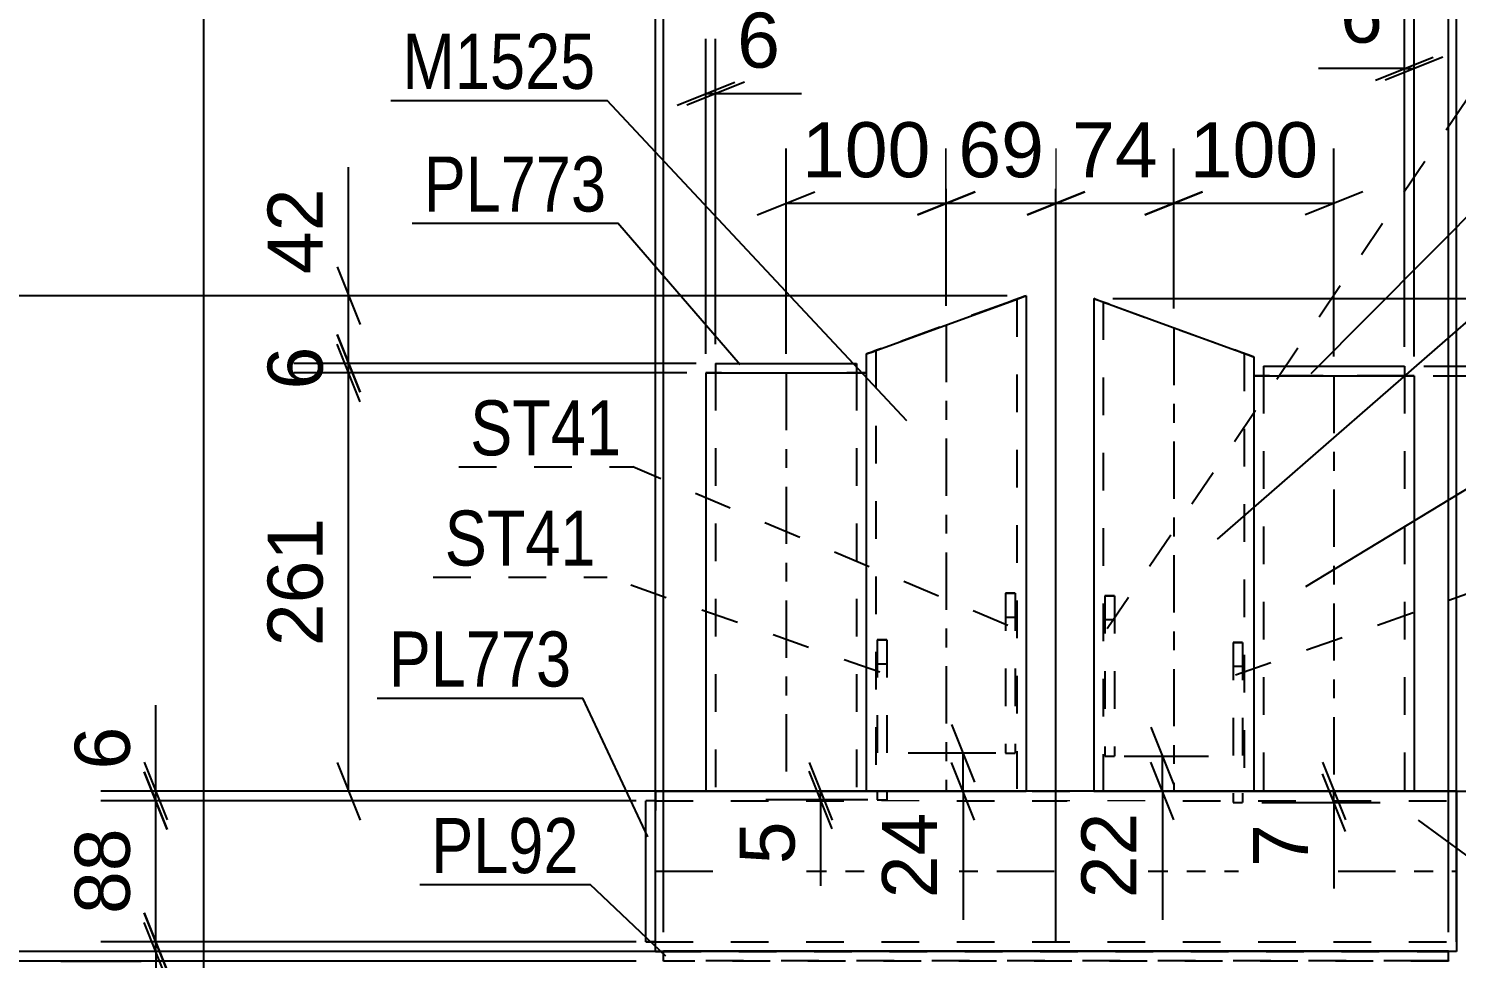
# Model space of a CAD drawing. Header units: millimetres. Extents: x -130 to 464, y -170 to 250.
# Drawn here: x 143.8 to 218.1, y 155.8 to 204.1 of the extents above; entities that cross this region are included whole.
import ezdxf

# ---------------------------------------------------------------- set-up
doc = ezdxf.new("R2010")
doc.units = ezdxf.units.MM
doc.linetypes.add('DXK_LINE_DOT2', pattern=[3.9198, 1.9599, -1.9599])
doc.linetypes.add('DXK_LINE_DOT3', pattern=[5.9187, 2.979, -0.9799, 0.9799, -0.9799])
doc.styles.add('Arial', font='ARIAL.TTF', dxfattribs={"height": 0.2})
doc.styles.add('Arial Narrow', font='ARIALN.TTF', dxfattribs={"height": 0.2})

# ---------------------------------------------------------------- blocks, each defined once
blk = doc.blocks.new('Part-284858639-3488 - 3422')
at = {"color": 2, "linetype": 'Continuous'}
for p, q in [((179.55, 186.719), (179.55, 186.219)), ((179.55, 186.719), (186.883, 186.719)), ((186.883, 186.719), (186.883, 186.219))]:
    blk.add_line(p, q, dxfattribs=at)
at = {"color": 7, "linetype": 'DXK_LINE_DOT2'}
for p, q in [((179.55, 186.718), (186.883, 186.718)), ((179.55, 186.219), (179.55, 186.218)), ((179.55, 186.218), (179.55, 186.219)), ((179.55, 186.219), (186.883, 186.219)), ((179.55, 186.218), (186.883, 186.218)), ((186.883, 186.218), (186.883, 186.219)), ((186.883, 186.219), (186.883, 186.218))]:
    blk.add_line(p, q, dxfattribs=at)
blk = doc.blocks.new('Part-284858639-3428 - 3422')
at = {"color": 2, "linetype": 'Continuous'}
for p, q in [((207.557, 186.07), (207.557, 164.46)), ((207.557, 186.07), (207.633, 186.07)), ((207.633, 186.07), (207.85, 186.07)), ((207.85, 186.07), (208.174, 186.07)), ((208.174, 186.07), (208.557, 186.07)), ((208.557, 186.07), (214.89, 186.07)), ((214.89, 186.07), (215.273, 186.07)), ((215.273, 186.07), (215.597, 186.07)), ((215.597, 186.07), (215.814, 186.07)), ((215.814, 186.07), (215.89, 186.07)), ((215.89, 186.07), (215.89, 164.46)), ((207.633, 164.46), (207.557, 164.46)), ((207.85, 164.46), (207.633, 164.46)), ((208.174, 164.46), (207.85, 164.46)), ((208.557, 164.46), (208.174, 164.46)), ((208.557, 164.46), (214.89, 164.46)), ((215.273, 164.46), (214.89, 164.46)), ((215.597, 164.46), (215.273, 164.46)), ((215.814, 164.46), (215.597, 164.46)), ((215.89, 164.46), (215.814, 164.46))]:
    blk.add_line(p, q, dxfattribs=at)
at = {"color": 7, "linetype": 'DXK_LINE_DOT2'}
for p, q in [((207.557, 186.068), (207.557, 186.07)), ((207.633, 186.068), (207.557, 186.068)), ((207.85, 186.068), (207.633, 186.068)), ((208.095, 186.068), (207.85, 186.068)), ((208.057, 186.068), (208.057, 186.07)), ((208.057, 186.07), (208.057, 164.458)), ((208.095, 186.07), (208.057, 186.07)), ((208.057, 186.068), (208.095, 186.068)), ((208.203, 186.07), (208.095, 186.07)), ((208.095, 186.068), (208.203, 186.068)), ((208.365, 186.068), (208.095, 186.068)), ((208.365, 186.07), (208.203, 186.07)), ((208.203, 186.068), (208.365, 186.068)), ((215.081, 186.07), (208.365, 186.07)), ((214.89, 186.068), (208.365, 186.068)), ((215.081, 186.068), (208.365, 186.068)), ((215.244, 186.068), (214.89, 186.068)), ((215.244, 186.07), (215.081, 186.07)), ((215.081, 186.068), (215.273, 186.068)), ((215.352, 186.07), (215.244, 186.07)), ((215.597, 186.068), (215.244, 186.068)), ((215.273, 186.068), (215.352, 186.068)), ((215.39, 186.07), (215.352, 186.07)), ((215.352, 186.068), (215.39, 186.068)), ((215.39, 186.068), (215.39, 186.07)), ((215.39, 186.07), (215.39, 164.458)), ((215.814, 186.068), (215.597, 186.068)), ((215.89, 186.068), (215.814, 186.068)), ((215.89, 186.068), (215.89, 186.07)), ((207.557, 164.46), (207.557, 164.458)), ((207.557, 164.458), (207.557, 164.46)), ((207.557, 164.458), (207.633, 164.458)), ((207.633, 164.458), (207.85, 164.458)), ((207.85, 164.458), (208.174, 164.458)), ((208.057, 164.46), (208.095, 164.46)), ((208.095, 164.458), (208.057, 164.458)), ((208.095, 164.46), (208.203, 164.46)), ((208.203, 164.458), (208.095, 164.458)), ((208.174, 164.458), (208.365, 164.458)), ((208.203, 164.46), (208.365, 164.46)), ((208.365, 164.458), (208.203, 164.458)), ((215.081, 164.46), (208.365, 164.46)), ((214.89, 164.458), (208.365, 164.458)), ((215.081, 164.458), (208.365, 164.458)), ((214.89, 164.458), (215.273, 164.458)), ((215.081, 164.46), (215.273, 164.46)), ((215.244, 164.458), (215.081, 164.458)), ((215.352, 164.458), (215.244, 164.458)), ((215.273, 164.46), (215.352, 164.46)), ((215.273, 164.458), (215.597, 164.458)), ((215.352, 164.46), (215.39, 164.46)), ((215.39, 164.458), (215.352, 164.458)), ((215.597, 164.458), (215.814, 164.458)), ((215.814, 164.458), (215.89, 164.458)), ((215.89, 164.46), (215.89, 164.458)), ((215.89, 164.458), (215.89, 164.46))]:
    blk.add_line(p, q, dxfattribs=at)
at = {"color": 7, "linetype": 'DXK_LINE_DOT3'}
blk.add_line((211.723, 186.069), (211.723, 164.459), dxfattribs=at)
blk = doc.blocks.new('Part-284858639-3463 - 3422')
at = {"color": 2, "linetype": 'Continuous'}
for p, q in [((176.428, 164.46), (176.428, 163.46)), ((176.428, 164.46), (179.05, 164.46)), ((199.223, 164.46), (195.716, 164.46)), ((218.095, 164.46), (215.89, 164.46)), ((218.095, 164.46), (218.095, 164.384)), ((218.095, 164.384), (218.095, 156.126)), ((176.428, 156.202), (176.428, 163.46)), ((176.428, 156.126), (176.428, 156.202)), ((176.428, 156.126), (176.845, 156.126)), ((176.428, 156.125), (176.845, 156.125)), ((218.095, 156.126), (217.678, 156.126)), ((218.095, 156.125), (217.678, 156.125))]:
    blk.add_line(p, q, dxfattribs=at)
at = {"color": 7, "linetype": 'DXK_LINE_DOT2'}
for p, q in [((176.428, 164.458), (176.428, 164.46)), ((176.428, 164.458), (218.095, 164.458)), ((179.05, 164.46), (195.716, 164.46)), ((215.89, 164.46), (199.223, 164.46)), ((218.095, 164.458), (218.095, 164.46)), ((176.428, 163.958), (176.428, 163.96)), ((176.428, 163.96), (218.095, 163.96)), ((176.428, 163.96), (176.428, 163.922)), ((176.428, 163.958), (218.095, 163.958)), ((176.428, 163.922), (176.428, 163.651)), ((218.095, 163.958), (218.095, 163.96)), ((218.095, 163.92), (218.095, 163.958)), ((176.428, 157.125), (176.428, 157.126)), ((176.428, 157.126), (176.428, 157.126)), ((176.428, 157.126), (176.428, 157.125)), ((218.095, 157.126), (218.095, 157.125)), ((218.095, 157.126), (218.095, 157.126)), ((218.095, 157.126), (218.095, 157.125)), ((176.428, 156.625), (176.428, 156.626)), ((176.428, 156.626), (218.095, 156.626)), ((176.428, 156.625), (218.095, 156.625)), ((176.428, 156.125), (176.428, 156.126)), ((176.428, 156.126), (176.428, 156.125)), ((217.678, 156.126), (176.845, 156.126)), ((217.678, 156.125), (176.845, 156.125)), ((218.095, 156.625), (218.095, 156.626)), ((218.095, 156.125), (218.095, 156.126)), ((218.095, 156.126), (218.095, 156.125))]:
    blk.add_line(p, q, dxfattribs=at)
at = {"color": 7, "linetype": 'DXK_LINE_DOT3'}
blk.add_line((176.428, 160.292), (218.095, 160.292), dxfattribs=at)
blk = doc.blocks.new('Part-284858639-3443 - 3422')
at = {"color": 2, "linetype": 'Continuous'}
for p, q in [((176.428, 163.96), (175.928, 163.96)), ((175.928, 156.626), (175.928, 163.96)), ((176.428, 156.626), (175.928, 156.626)), ((175.928, 156.625), (176.428, 156.625))]:
    blk.add_line(p, q, dxfattribs=at)
at = {"color": 7, "linetype": 'DXK_LINE_DOT2'}
for p, q in [((176.428, 163.958), (175.928, 163.958)), ((176.428, 156.625), (176.428, 163.96)), ((175.928, 156.626), (175.928, 156.625)), ((175.928, 156.625), (175.928, 156.626)), ((176.428, 156.625), (176.428, 156.626))]:
    blk.add_line(p, q, dxfattribs=at)
blk = doc.blocks.new('Part-284858639-3468 - 3422')
at = {"color": 7, "linetype": 'DXK_LINE_DOT2'}
for p, q in [((188.466, 172.34), (187.966, 172.34)), ((187.966, 172.34), (187.966, 172.338)), ((187.966, 172.34), (187.966, 164.007)), ((188.466, 172.338), (188.466, 172.34)), ((188.466, 172.34), (188.466, 164.007)), ((187.966, 172.338), (188.466, 172.338)), ((187.966, 171.09), (188.466, 171.09)), ((187.966, 164.007), (188.466, 164.007))]:
    blk.add_line(p, q, dxfattribs=at)
blk = doc.blocks.new('Part-284858639-3473 - 3422')
at = {"color": 7, "linetype": 'DXK_LINE_DOT2'}
for p, q in [((195.133, 174.766), (194.633, 174.766)), ((194.633, 174.766), (194.633, 174.765)), ((194.633, 174.766), (194.633, 166.433)), ((194.633, 174.765), (195.133, 174.765)), ((195.133, 174.765), (195.133, 174.766)), ((195.133, 174.766), (195.133, 166.433)), ((194.633, 173.516), (195.133, 173.516)), ((194.633, 166.433), (195.133, 166.433))]:
    blk.add_line(p, q, dxfattribs=at)
blk = doc.blocks.new('Part-284858639-3478 - 3422')
at = {"color": 7, "linetype": 'DXK_LINE_DOT2'}
for p, q in [((200.307, 174.621), (199.807, 174.621)), ((199.807, 174.621), (199.807, 174.62)), ((199.807, 174.621), (199.807, 166.288)), ((199.807, 174.62), (200.307, 174.62)), ((200.307, 174.62), (200.307, 174.621)), ((200.307, 174.621), (200.307, 166.288)), ((200.307, 173.371), (199.807, 173.371)), ((199.807, 166.288), (200.307, 166.288))]:
    blk.add_line(p, q, dxfattribs=at)
blk = doc.blocks.new('Part-284858639-3483 - 3422')
at = {"color": 7, "linetype": 'DXK_LINE_DOT2'}
for p, q in [((206.973, 172.195), (206.473, 172.195)), ((206.473, 172.195), (206.473, 172.193)), ((206.473, 172.195), (206.473, 163.862)), ((206.473, 172.193), (206.973, 172.193)), ((206.973, 172.193), (206.973, 172.195)), ((206.973, 172.195), (206.973, 163.862)), ((206.973, 170.945), (206.473, 170.945)), ((206.473, 163.862), (206.973, 163.862))]:
    blk.add_line(p, q, dxfattribs=at)
blk = doc.blocks.new('Part-284858639-3493 - 3422')
at = {"color": 2, "linetype": 'Continuous'}
for p, q in [((208.057, 186.57), (208.057, 186.07)), ((208.057, 186.57), (215.39, 186.57)), ((215.39, 186.57), (215.39, 186.07))]:
    blk.add_line(p, q, dxfattribs=at)
at = {"color": 7, "linetype": 'DXK_LINE_DOT2'}
for p, q in [((208.057, 186.568), (215.39, 186.568)), ((208.057, 186.07), (208.057, 186.068)), ((208.057, 186.068), (208.057, 186.07)), ((208.057, 186.07), (215.39, 186.07)), ((208.057, 186.068), (215.39, 186.068)), ((215.39, 186.068), (215.39, 186.07)), ((215.39, 186.07), (215.39, 186.068))]:
    blk.add_line(p, q, dxfattribs=at)
blk = doc.blocks.new('Part-284858639-3494 - 3422')
at = {"color": 2, "linetype": 'Continuous'}
for p, q in [((179.05, 186.219), (179.05, 164.46)), ((179.05, 186.219), (179.126, 186.219)), ((179.126, 186.219), (179.343, 186.219)), ((179.343, 186.219), (179.667, 186.219)), ((179.667, 186.219), (180.05, 186.219)), ((180.05, 186.219), (186.383, 186.219)), ((186.383, 186.219), (186.766, 186.219)), ((186.766, 186.219), (187.09, 186.219)), ((187.09, 186.219), (187.307, 186.219)), ((187.307, 186.219), (187.383, 186.219)), ((187.383, 186.219), (187.383, 164.46)), ((179.126, 164.46), (179.05, 164.46)), ((179.343, 164.46), (179.126, 164.46)), ((179.667, 164.46), (179.343, 164.46)), ((180.05, 164.46), (179.667, 164.46)), ((180.05, 164.46), (186.383, 164.46)), ((186.766, 164.46), (186.383, 164.46)), ((187.09, 164.46), (186.766, 164.46)), ((187.307, 164.46), (187.09, 164.46)), ((187.383, 164.46), (187.307, 164.46))]:
    blk.add_line(p, q, dxfattribs=at)
at = {"color": 7, "linetype": 'DXK_LINE_DOT2'}
for p, q in [((179.05, 186.218), (179.05, 186.219)), ((179.126, 186.218), (179.05, 186.218)), ((179.343, 186.218), (179.126, 186.218)), ((179.588, 186.218), (179.343, 186.218)), ((179.55, 186.218), (179.55, 186.219)), ((179.55, 186.219), (179.55, 164.458)), ((179.588, 186.219), (179.55, 186.219)), ((179.55, 186.218), (179.588, 186.218)), ((179.696, 186.219), (179.588, 186.219)), ((179.588, 186.218), (179.667, 186.218)), ((179.858, 186.218), (179.588, 186.218)), ((179.667, 186.218), (179.696, 186.218)), ((179.858, 186.219), (179.696, 186.219)), ((179.696, 186.218), (179.858, 186.218)), ((179.858, 186.219), (186.574, 186.219)), ((179.858, 186.218), (186.383, 186.218)), ((179.858, 186.218), (186.574, 186.218)), ((186.737, 186.218), (186.383, 186.218)), ((186.737, 186.219), (186.574, 186.219)), ((186.574, 186.218), (186.766, 186.218)), ((186.845, 186.219), (186.737, 186.219)), ((187.09, 186.218), (186.737, 186.218)), ((186.766, 186.218), (186.845, 186.218)), ((186.883, 186.219), (186.845, 186.219)), ((186.845, 186.218), (186.883, 186.218)), ((186.883, 186.218), (186.883, 186.219)), ((186.883, 186.219), (186.883, 164.458)), ((187.307, 186.218), (187.09, 186.218)), ((187.383, 186.218), (187.307, 186.218)), ((187.383, 186.218), (187.383, 186.219)), ((179.05, 164.46), (179.05, 164.458)), ((179.05, 164.458), (179.05, 164.46)), ((179.05, 164.458), (179.126, 164.458)), ((179.126, 164.458), (179.343, 164.458)), ((179.343, 164.458), (179.667, 164.458)), ((179.55, 164.46), (179.588, 164.46)), ((179.588, 164.458), (179.55, 164.458)), ((179.588, 164.46), (179.667, 164.46)), ((179.696, 164.458), (179.588, 164.458)), ((179.667, 164.46), (179.696, 164.46)), ((179.667, 164.458), (179.858, 164.458)), ((179.696, 164.46), (179.858, 164.46)), ((179.858, 164.458), (179.696, 164.458)), ((179.858, 164.46), (186.574, 164.46)), ((179.858, 164.458), (186.383, 164.458)), ((179.858, 164.458), (186.574, 164.458)), ((186.383, 164.458), (186.766, 164.458)), ((186.574, 164.46), (186.766, 164.46)), ((186.737, 164.458), (186.574, 164.458)), ((186.845, 164.458), (186.737, 164.458)), ((186.766, 164.46), (186.845, 164.46)), ((186.766, 164.458), (187.09, 164.458)), ((186.845, 164.46), (186.883, 164.46)), ((186.883, 164.458), (186.845, 164.458)), ((187.09, 164.458), (187.307, 164.458)), ((187.307, 164.458), (187.383, 164.458)), ((187.383, 164.46), (187.383, 164.458)), ((187.383, 164.458), (187.383, 164.46))]:
    blk.add_line(p, q, dxfattribs=at)
at = {"color": 7, "linetype": 'DXK_LINE_DOT3'}
blk.add_line((183.216, 186.219), (183.216, 164.459), dxfattribs=at)
blk = doc.blocks.new('Part-284858639-3563 - 3422')
at = {"color": 2, "linetype": 'Continuous'}
for p, q in [((217.678, 156.13), (176.845, 156.13)), ((176.845, 155.63), (176.845, 156.13)), ((217.678, 155.63), (217.678, 156.13)), ((176.845, 155.63), (178.242, 155.63)), ((217.678, 155.63), (216.281, 155.63))]:
    blk.add_line(p, q, dxfattribs=at)
at = {"color": 7, "linetype": 'DXK_LINE_DOT2'}
for p, q in [((176.845, 156.122), (217.678, 156.122)), ((176.845, 155.622), (176.845, 155.63)), ((176.845, 155.622), (176.845, 155.63)), ((217.678, 155.622), (176.845, 155.622)), ((216.281, 155.63), (178.242, 155.63)), ((217.678, 155.622), (217.678, 155.63)), ((217.678, 155.63), (217.678, 155.622))]:
    blk.add_line(p, q, dxfattribs=at)
blk = doc.blocks.new('Part-284858639-3499 - 3422')
at = {"color": 2, "linetype": 'Continuous'}
for p, q in [((195.423, 190.129), (195.64, 190.208)), ((195.64, 190.208), (195.716, 190.236)), ((195.716, 190.236), (195.716, 164.46)), ((188.383, 187.567), (194.716, 189.872)), ((194.716, 189.872), (195.099, 190.011)), ((195.099, 190.011), (195.423, 190.129)), ((187.383, 187.203), (187.459, 187.23)), ((187.383, 187.203), (187.383, 164.46)), ((187.459, 187.23), (187.676, 187.309)), ((187.676, 187.309), (188, 187.428)), ((188, 187.428), (188.383, 187.567)), ((187.459, 164.46), (187.383, 164.46)), ((187.676, 164.46), (187.459, 164.46)), ((188, 164.46), (187.676, 164.46)), ((188.383, 164.46), (188, 164.46)), ((188.383, 164.46), (194.716, 164.46)), ((195.099, 164.46), (194.716, 164.46)), ((195.423, 164.46), (195.099, 164.46)), ((195.64, 164.46), (195.423, 164.46)), ((195.716, 164.46), (195.64, 164.46))]:
    blk.add_line(p, q, dxfattribs=at)
at = {"color": 7, "linetype": 'DXK_LINE_DOT2'}
for p, q in [((195.64, 190.207), (195.423, 190.128)), ((195.716, 190.235), (195.64, 190.207)), ((195.716, 190.235), (195.716, 190.236)), ((194.908, 189.942), (188.192, 187.497)), ((194.908, 189.94), (188.192, 187.496)), ((194.716, 189.87), (188.192, 187.496)), ((195.07, 189.999), (194.716, 189.87)), ((194.908, 189.94), (195.099, 190.01)), ((194.908, 189.942), (195.07, 190.001)), ((195.423, 190.128), (195.07, 189.999)), ((195.07, 190.001), (195.099, 190.011)), ((195.099, 190.011), (195.178, 190.04)), ((195.099, 190.01), (195.178, 190.039)), ((195.178, 190.04), (195.216, 190.054)), ((195.178, 190.039), (195.216, 190.053)), ((195.216, 190.053), (195.216, 190.054)), ((195.216, 190.054), (195.216, 164.458)), ((187.459, 187.229), (187.383, 187.202)), ((187.383, 187.202), (187.383, 187.203)), ((187.676, 187.308), (187.459, 187.229)), ((187.921, 187.397), (187.676, 187.308)), ((187.921, 187.399), (187.883, 187.385)), ((187.883, 187.384), (187.921, 187.397)), ((187.883, 187.384), (187.883, 187.385)), ((187.883, 187.385), (187.883, 164.458)), ((188.192, 187.496), (187.921, 187.397)), ((187.921, 187.397), (188.029, 187.437)), ((188, 187.427), (187.921, 187.399)), ((188.192, 187.497), (188, 187.427)), ((188.029, 187.437), (188.192, 187.496)), ((187.383, 164.46), (187.383, 164.458)), ((187.383, 164.458), (187.383, 164.46)), ((187.383, 164.458), (187.459, 164.458)), ((187.459, 164.458), (187.676, 164.458)), ((187.676, 164.458), (188, 164.458)), ((187.883, 164.46), (187.921, 164.46)), ((187.921, 164.458), (187.883, 164.458)), ((187.921, 164.46), (188, 164.46)), ((188.029, 164.458), (187.921, 164.458)), ((188, 164.46), (188.029, 164.46)), ((188, 164.458), (188.192, 164.458)), ((188.029, 164.46), (188.192, 164.46)), ((188.192, 164.458), (188.029, 164.458)), ((188.192, 164.46), (194.908, 164.46)), ((188.192, 164.458), (194.716, 164.458)), ((188.192, 164.458), (194.908, 164.458)), ((194.716, 164.458), (195.099, 164.458)), ((194.908, 164.46), (195.099, 164.46)), ((195.07, 164.458), (194.908, 164.458)), ((195.178, 164.458), (195.07, 164.458)), ((195.099, 164.46), (195.178, 164.46)), ((195.099, 164.458), (195.423, 164.458)), ((195.178, 164.46), (195.216, 164.46)), ((195.216, 164.458), (195.178, 164.458)), ((195.423, 164.458), (195.64, 164.458)), ((195.64, 164.458), (195.716, 164.458)), ((195.716, 164.46), (195.716, 164.458)), ((195.716, 164.458), (195.716, 164.46))]:
    blk.add_line(p, q, dxfattribs=at)
at = {"color": 7, "linetype": 'DXK_LINE_DOT3'}
blk.add_line((191.55, 188.719), (191.55, 164.459), dxfattribs=at)
blk = doc.blocks.new('Part-284858639-3504 - 3422')
at = {"color": 2, "linetype": 'Continuous'}
for p, q in [((199.223, 190.086), (199.223, 164.46)), ((199.223, 190.086), (199.299, 190.058)), ((199.299, 190.058), (199.516, 189.98)), ((199.516, 189.98), (199.841, 189.862)), ((199.841, 189.862), (200.223, 189.722)), ((200.223, 189.722), (206.557, 187.417)), ((206.557, 187.417), (206.939, 187.278)), ((206.939, 187.278), (207.264, 187.16)), ((207.264, 187.16), (207.48, 187.081)), ((207.48, 187.081), (207.557, 187.053)), ((207.557, 187.053), (207.557, 164.46)), ((199.299, 164.46), (199.223, 164.46)), ((199.516, 164.46), (199.299, 164.46)), ((199.841, 164.46), (199.516, 164.46)), ((200.223, 164.46), (199.841, 164.46)), ((200.223, 164.46), (206.557, 164.46)), ((206.939, 164.46), (206.557, 164.46)), ((207.264, 164.46), (206.939, 164.46)), ((207.48, 164.46), (207.264, 164.46)), ((207.557, 164.46), (207.48, 164.46))]:
    blk.add_line(p, q, dxfattribs=at)
at = {"color": 7, "linetype": 'DXK_LINE_DOT2'}
for p, q in [((199.223, 190.085), (199.223, 190.086)), ((199.299, 190.057), (199.223, 190.085)), ((199.516, 189.978), (199.299, 190.057)), ((199.761, 189.889), (199.516, 189.978)), ((199.723, 189.903), (199.723, 189.904)), ((199.723, 189.904), (199.723, 164.458)), ((199.761, 189.89), (199.723, 189.904)), ((199.723, 189.903), (199.761, 189.889)), ((199.87, 189.851), (199.761, 189.89)), ((199.761, 189.889), (199.87, 189.85)), ((200.032, 189.79), (199.761, 189.889)), ((200.032, 189.792), (199.87, 189.851)), ((199.87, 189.85), (200.032, 189.791)), ((200.032, 189.792), (206.748, 187.347)), ((200.032, 189.791), (206.748, 187.346)), ((200.032, 189.79), (206.557, 187.416)), ((206.91, 187.287), (206.557, 187.416)), ((206.748, 187.347), (206.91, 187.288)), ((206.748, 187.346), (206.939, 187.276)), ((206.91, 187.288), (206.939, 187.278)), ((207.264, 187.158), (206.91, 187.287)), ((206.939, 187.278), (207.019, 187.249)), ((206.939, 187.276), (207.019, 187.248)), ((207.019, 187.249), (207.057, 187.235)), ((207.019, 187.248), (207.057, 187.234)), ((207.057, 187.234), (207.057, 187.235)), ((207.057, 187.235), (207.057, 164.458)), ((207.48, 187.079), (207.264, 187.158)), ((207.557, 187.052), (207.48, 187.079)), ((207.557, 187.052), (207.557, 187.053)), ((199.223, 164.46), (199.223, 164.458)), ((199.223, 164.458), (199.223, 164.46)), ((199.223, 164.458), (199.299, 164.458)), ((199.299, 164.458), (199.516, 164.458)), ((199.516, 164.458), (199.841, 164.458)), ((199.723, 164.46), (199.761, 164.46)), ((199.761, 164.458), (199.723, 164.458)), ((199.761, 164.46), (199.87, 164.46)), ((199.87, 164.458), (199.761, 164.458)), ((199.841, 164.458), (200.032, 164.458)), ((199.87, 164.46), (200.032, 164.46)), ((200.032, 164.458), (199.87, 164.458)), ((206.748, 164.46), (200.032, 164.46)), ((206.557, 164.458), (200.032, 164.458)), ((206.748, 164.458), (200.032, 164.458)), ((206.557, 164.458), (206.939, 164.458)), ((206.748, 164.46), (206.939, 164.46)), ((206.91, 164.458), (206.748, 164.458)), ((207.019, 164.458), (206.91, 164.458)), ((206.939, 164.46), (207.019, 164.46)), ((206.939, 164.458), (207.264, 164.458)), ((207.019, 164.46), (207.057, 164.46)), ((207.057, 164.458), (207.019, 164.458)), ((207.264, 164.458), (207.48, 164.458)), ((207.48, 164.458), (207.557, 164.458)), ((207.557, 164.46), (207.557, 164.458)), ((207.557, 164.458), (207.557, 164.46))]:
    blk.add_line(p, q, dxfattribs=at)
at = {"color": 7, "linetype": 'DXK_LINE_DOT3'}
blk.add_line((203.39, 188.569), (203.39, 164.459), dxfattribs=at)
blk = doc.blocks.new('StraightDimension-284858639-6623 - 3422')
at = {"color": 7, "linetype": 'Continuous'}
for p, q in [((152.936, 141.078), (152.936, 225.321)), ((176.428, 156.622), (176.428, 225.321)), ((154.436, 223.071), (151.436, 221.871)), ((174.928, 221.871), (177.928, 223.071)), ((152.936, 222.471), (176.428, 222.471))]:
    blk.add_line(p, q, dxfattribs=at)
at = {"color": 0}
blk.add_wipeout([(168.024, 223.221), (168.024, 227.421), (161.34, 227.421), (161.34, 223.221)], dxfattribs=at)
at = {"color": 3, "style": 'Arial Narrow'}
blk.add_text('282', height=2.8633, dxfattribs=at).set_placement((161.94, 223.821))
blk = doc.blocks.new('StraightDimension-284858639-3693 - 3422')
at = {"color": 7, "linetype": 'Continuous'}
for p, q in [((149.828, 165.459), (151.028, 162.459)), ((175.428, 163.959), (147.578, 163.959)), ((150.428, 156.626), (150.428, 163.959)), ((151.028, 155.126), (149.828, 158.126)), ((175.428, 156.626), (147.578, 156.626))]:
    blk.add_line(p, q, dxfattribs=at)
at = {"color": 0}
blk.add_wipeout([(149.677, 163.116), (145.477, 163.116), (145.478, 157.469), (149.678, 157.469)], dxfattribs=at)
at = {"color": 3, "style": 'Arial'}
blk.add_text('88', height=2.8652, rotation=90.00021, dxfattribs=at).set_placement((149.078, 158.069))
blk = doc.blocks.new('StraightDimension-284858639-6621 - 3422')
at = {"color": 7, "linetype": 'Continuous'}
for p, q in [((218.095, 156.622), (218.095, 225.322)), ((241.569, 141.032), (241.569, 225.322)), ((219.595, 223.072), (216.595, 221.872)), ((240.069, 221.872), (243.069, 223.072)), ((218.095, 222.472), (241.569, 222.472))]:
    blk.add_line(p, q, dxfattribs=at)
at = {"color": 0}
blk.add_wipeout([(233.174, 223.222), (233.174, 227.422), (226.49, 227.422), (226.49, 223.222)], dxfattribs=at)
at = {"color": 3, "style": 'Arial Narrow'}
blk.add_text('282', height=2.8633, dxfattribs=at).set_placement((227.09, 223.822))
blk = doc.blocks.new('StraightDimension-284858639-6622 - 3422')
at = {"color": 7, "linetype": 'Continuous'}
for p, q in [((176.428, 156.622), (176.428, 225.322)), ((218.095, 156.622), (218.095, 225.322)), ((177.928, 223.072), (174.928, 221.872)), ((216.595, 221.872), (219.595, 223.072)), ((176.428, 222.472), (218.095, 222.472))]:
    blk.add_line(p, q, dxfattribs=at)
at = {"color": 0}
blk.add_wipeout([(200.603, 223.222), (200.603, 227.422), (193.919, 227.422), (193.919, 223.222)], dxfattribs=at)
at = {"color": 3, "style": 'Arial Narrow'}
blk.add_text('500', height=2.8633, dxfattribs=at).set_placement((194.519, 223.822))
blk = doc.blocks.new('StraightDimension-284858639-6549 - 3422')
at = {"color": 7, "linetype": 'Continuous'}
for p, q in [((159.862, 188.219), (161.062, 185.219)), ((161.062, 184.719), (159.862, 187.719)), ((178.55, 186.719), (157.612, 186.719)), ((160.462, 186.219), (160.462, 186.719)), ((178.05, 186.219), (157.612, 186.219))]:
    blk.add_line(p, q, dxfattribs=at)
at = {"color": 0}
blk.add_wipeout([(159.712, 188.181), (155.512, 188.181), (155.512, 184.758), (159.712, 184.758)], dxfattribs=at)
at = {"color": 3, "style": 'Arial'}
blk.add_text('6', height=2.865, rotation=90.00021, dxfattribs=at).set_placement((159.112, 185.358))
blk = doc.blocks.new('StraightDimension-284858639-3687 - 3422')
at = {"color": 7, "linetype": 'Continuous'}
for p, q in [((149.828, 158.126), (151.028, 155.126)), ((151.028, 154.626), (149.828, 157.626)), ((175.428, 156.626), (147.578, 156.626)), ((217.095, 156.126), (147.578, 156.126)), ((150.428, 156.126), (150.428, 156.626)), ((150.428, 156.126), (150.428, 151.652)), ((150.428, 156.126), (150.428, 151.652))]:
    blk.add_line(p, q, dxfattribs=at)
at = {"color": 0}
blk.add_wipeout([(149.677, 155.601), (145.477, 155.601), (145.478, 152.177), (149.678, 152.177)], dxfattribs=at)
at = {"color": 3, "style": 'Arial'}
blk.add_text('6', height=2.865, rotation=90.00021, dxfattribs=at).set_placement((149.078, 152.777))
blk = doc.blocks.new('StraightDimension-284858639-3665 - 3422')
at = {"color": 7, "linetype": 'Continuous'}
for p, q in [((194.716, 190.236), (104.867, 190.236)), ((217.095, 156.126), (104.867, 156.126))]:
    blk.add_line(p, q, dxfattribs=at)
blk = doc.blocks.new('StraightDimension-284858639-3672 - 3422')
at = {"color": 7, "linetype": 'Continuous'}
blk.add_line((217.095, 156.126), (104.867, 156.126), dxfattribs=at)
blk = doc.blocks.new('StraightDimension-284858639-3701 - 3422')
at = {"color": 7, "linetype": 'Continuous'}
for p, q in [((150.428, 164.46), (150.428, 168.933)), ((150.428, 164.46), (150.428, 168.933)), ((149.828, 165.96), (151.028, 162.96)), ((151.028, 162.459), (149.828, 165.459)), ((217.095, 164.46), (147.578, 164.46)), ((150.428, 163.959), (150.428, 164.46)), ((175.428, 163.959), (147.578, 163.959))]:
    blk.add_line(p, q, dxfattribs=at)
at = {"color": 0}
blk.add_wipeout([(149.677, 168.408), (145.477, 168.408), (145.478, 164.985), (149.678, 164.985)], dxfattribs=at)
at = {"color": 3, "style": 'Arial'}
blk.add_text('6', height=2.865, rotation=90.00021, dxfattribs=at).set_placement((149.078, 165.585))
blk = doc.blocks.new('StraightDimension-284858639-3710 - 3422')
at = {"color": 7, "linetype": 'Continuous'}
for p, q in [((197.261, 156.63), (197.261, 197.9)), ((203.39, 189.569), (203.39, 197.9)), ((195.761, 194.45), (198.761, 195.65)), ((204.89, 195.65), (201.89, 194.45)), ((197.261, 195.05), (203.39, 195.05))]:
    blk.add_line(p, q, dxfattribs=at)
at = {"color": 0}
blk.add_wipeout([(203.149, 195.8), (203.149, 200), (197.502, 200), (197.502, 195.8)], dxfattribs=at)
at = {"color": 3, "style": 'Arial'}
blk.add_text('74', height=2.8652, dxfattribs=at).set_placement((198.102, 196.4))
blk = doc.blocks.new('StraightDimension-284858639-3721 - 3422')
at = {"color": 7, "linetype": 'Continuous'}
for p, q in [((183.216, 187.219), (183.216, 197.9)), ((191.55, 189.719), (191.55, 197.9)), ((181.716, 194.45), (184.716, 195.65)), ((193.05, 195.65), (190.05, 194.45)), ((183.216, 195.05), (191.55, 195.05))]:
    blk.add_line(p, q, dxfattribs=at)
at = {"color": 0}
blk.add_wipeout([(191.318, 195.8), (191.318, 200), (183.448, 200), (183.448, 195.8)], dxfattribs=at)
at = {"color": 3, "style": 'Arial'}
blk.add_text('100', height=2.8652, dxfattribs=at).set_placement((184.048, 196.4))
blk = doc.blocks.new('StraightDimension-284858639-3727 - 3422')
at = {"color": 7, "linetype": 'Continuous'}
for p, q in [((203.39, 189.569), (203.39, 197.9)), ((211.723, 187.069), (211.723, 197.9)), ((201.89, 194.45), (204.89, 195.65)), ((213.223, 195.65), (210.223, 194.45)), ((203.39, 195.05), (211.723, 195.05))]:
    blk.add_line(p, q, dxfattribs=at)
at = {"color": 0}
blk.add_wipeout([(211.492, 195.8), (211.492, 200), (203.621, 200), (203.621, 195.8)], dxfattribs=at)
at = {"color": 3, "style": 'Arial'}
blk.add_text('100', height=2.8652, dxfattribs=at).set_placement((204.221, 196.4))
blk = doc.blocks.new('StraightDimension-284858639-3733 - 3422')
at = {"color": 7, "linetype": 'Continuous'}
for p, q in [((191.55, 189.719), (191.55, 197.9)), ((197.261, 156.63), (197.261, 197.9)), ((190.05, 194.45), (193.05, 195.65)), ((198.761, 195.65), (195.761, 194.45)), ((191.55, 195.05), (197.261, 195.05))]:
    blk.add_line(p, q, dxfattribs=at)
at = {"color": 0}
blk.add_wipeout([(197.229, 195.8), (197.229, 200), (191.582, 200), (191.582, 195.8)], dxfattribs=at)
at = {"color": 3, "style": 'Arial'}
blk.add_text('69', height=2.8652, dxfattribs=at).set_placement((192.182, 196.4))
blk = doc.blocks.new('StraightDimension-284858639-3745 - 3422')
at = {"color": 7, "linetype": 'Continuous'}
for p, q in [((202.199, 167.788), (203.399, 164.788)), ((200.807, 166.288), (205.199, 166.288)), ((203.399, 162.96), (202.199, 165.96)), ((202.799, 164.46), (202.799, 166.288)), ((199.782, 164.46), (205.199, 164.46)), ((202.799, 164.46), (202.799, 157.763)), ((202.799, 164.46), (202.799, 157.763))]:
    blk.add_line(p, q, dxfattribs=at)
at = {"color": 0}
blk.add_wipeout([(202.049, 163.935), (197.849, 163.935), (197.849, 158.288), (202.049, 158.288)], dxfattribs=at)
at = {"color": 3, "style": 'Arial'}
blk.add_text('22', height=2.8652, rotation=90.00021, dxfattribs=at).set_placement((201.449, 158.888))
blk = doc.blocks.new('StraightDimension-284858639-3752 - 3422')
at = {"color": 7, "linetype": 'Continuous'}
for p, q in [((184.415, 165.959), (185.615, 162.959)), ((185.615, 162.507), (184.415, 165.507)), ((187.466, 164.459), (182.165, 164.459)), ((185.015, 164.007), (185.015, 164.459)), ((187.466, 164.007), (182.165, 164.007)), ((185.015, 164.007), (185.015, 159.533)), ((185.015, 164.007), (185.015, 159.533))]:
    blk.add_line(p, q, dxfattribs=at)
at = {"color": 0}
blk.add_wipeout([(184.265, 163.482), (180.065, 163.482), (180.065, 160.058), (184.265, 160.058)], dxfattribs=at)
at = {"color": 3, "style": 'Arial'}
blk.add_text('5', height=2.865, rotation=90.00021, dxfattribs=at).set_placement((183.665, 160.658))
blk = doc.blocks.new('StraightDimension-284858639-3775 - 3422')
at = {"color": 7, "linetype": 'Continuous'}
for p, q in [((191.825, 167.933), (193.025, 164.933)), ((194.133, 166.433), (189.575, 166.433)), ((192.425, 164.458), (192.425, 166.433)), ((193.025, 162.958), (191.825, 165.958)), ((194.716, 164.458), (189.575, 164.458)), ((192.425, 164.458), (192.425, 157.761)), ((192.425, 164.458), (192.425, 157.761))]:
    blk.add_line(p, q, dxfattribs=at)
at = {"color": 0}
blk.add_wipeout([(191.675, 163.933), (187.475, 163.933), (187.475, 158.286), (191.675, 158.286)], dxfattribs=at)
at = {"color": 3, "style": 'Arial'}
blk.add_text('24', height=2.8652, rotation=90.00021, dxfattribs=at).set_placement((191.075, 158.886))
blk = doc.blocks.new('StraightDimension-284858639-4035 - 3422')
at = {"color": 7, "linetype": 'Continuous'}
for p, q in [((217.678, 157.13), (217.678, 212.515)), ((218.095, 156.626), (218.095, 212.515)), ((216.178, 209.065), (219.178, 210.265)), ((219.595, 210.265), (216.595, 209.065)), ((217.678, 209.665), (218.095, 209.665)), ((218.095, 209.665), (222.173, 209.665)), ((218.095, 209.665), (222.173, 209.665))]:
    blk.add_line(p, q, dxfattribs=at)
at = {"color": 0}
blk.add_wipeout([(221.648, 210.415), (221.648, 214.615), (218.62, 214.615), (218.62, 210.415)], dxfattribs=at)
at = {"color": 3, "style": 'Arial Narrow'}
blk.add_text('5', height=2.863, dxfattribs=at).set_placement((219.22, 211.015))
blk = doc.blocks.new('StraightDimension-284858639-4049 - 3422')
at = {"color": 7, "linetype": 'Continuous'}
for p, q in [((176.428, 156.626), (176.428, 212.515)), ((176.845, 157.13), (176.845, 212.515)), ((174.928, 209.065), (177.928, 210.265)), ((178.345, 210.265), (175.345, 209.065)), ((176.428, 209.665), (172.35, 209.665)), ((176.428, 209.665), (172.35, 209.665)), ((176.428, 209.665), (176.845, 209.665))]:
    blk.add_line(p, q, dxfattribs=at)
at = {"color": 0}
blk.add_wipeout([(175.903, 210.415), (175.903, 214.615), (172.875, 214.615), (172.875, 210.415)], dxfattribs=at)
at = {"color": 3, "style": 'Arial Narrow'}
blk.add_text('5', height=2.863, dxfattribs=at).set_placement((173.475, 211.015))
blk = doc.blocks.new('StraightDimension-284858639-6463 - 3422')
at = {"color": 7, "linetype": 'Continuous'}
for p, q in [((238.58, 190.085), (238.58, 196.782)), ((238.58, 190.085), (238.58, 196.782)), ((237.98, 191.585), (239.18, 188.585)), ((200.223, 190.085), (240.98, 190.085)), ((238.58, 186.57), (238.58, 190.085)), ((239.18, 185.07), (237.98, 188.07)), ((216.39, 186.57), (240.98, 186.57))]:
    blk.add_line(p, q, dxfattribs=at)
at = {"color": 0}
blk.add_wipeout([(237.83, 196.257), (233.63, 196.257), (233.63, 190.61), (237.83, 190.61)], dxfattribs=at)
at = {"color": 3, "style": 'Arial'}
blk.add_text('42', height=2.8652, rotation=90.00021, dxfattribs=at).set_placement((237.23, 191.21))
blk = doc.blocks.new('StraightDimension-284858639-6464 - 3422')
at = {"color": 7, "linetype": 'Continuous'}
for p, q in [((237.98, 188.07), (239.18, 185.07)), ((239.18, 184.568), (237.98, 187.568)), ((216.39, 186.57), (240.98, 186.57)), ((238.58, 186.068), (238.58, 186.57)), ((216.89, 186.068), (240.98, 186.068))]:
    blk.add_line(p, q, dxfattribs=at)
at = {"color": 0}
blk.add_wipeout([(237.83, 188.031), (233.63, 188.031), (233.63, 184.607), (237.83, 184.607)], dxfattribs=at)
at = {"color": 3, "style": 'Arial'}
blk.add_text('6', height=2.865, rotation=90.00021, dxfattribs=at).set_placement((237.23, 185.207))
blk = doc.blocks.new('StraightDimension-284858639-6465 - 3422')
at = {"color": 7, "linetype": 'Continuous'}
for p, q in [((239.18, 184.568), (237.98, 187.568)), ((216.89, 186.068), (240.98, 186.068)), ((238.58, 164.458), (238.58, 186.068)), ((237.98, 165.958), (239.18, 162.958)), ((216.89, 164.458), (240.98, 164.458))]:
    blk.add_line(p, q, dxfattribs=at)
at = {"color": 0}
blk.add_wipeout([(237.83, 179.199), (233.63, 179.199), (233.63, 171.328), (237.83, 171.328)], dxfattribs=at)
at = {"color": 3, "style": 'Arial'}
blk.add_text('259', height=2.8652, rotation=90.00021, dxfattribs=at).set_placement((237.23, 171.928))
blk = doc.blocks.new('StraightDimension-284858639-6548 - 3422')
at = {"color": 7, "linetype": 'Continuous'}
for p, q in [((160.462, 190.236), (160.462, 196.933)), ((160.462, 190.236), (160.462, 196.933)), ((159.862, 191.736), (161.062, 188.736)), ((194.716, 190.236), (157.612, 190.236)), ((160.462, 186.719), (160.462, 190.236)), ((161.062, 185.219), (159.862, 188.219)), ((178.55, 186.719), (157.612, 186.719))]:
    blk.add_line(p, q, dxfattribs=at)
at = {"color": 0}
blk.add_wipeout([(159.712, 196.408), (155.512, 196.408), (155.512, 190.761), (159.712, 190.761)], dxfattribs=at)
at = {"color": 3, "style": 'Arial'}
blk.add_text('42', height=2.8652, rotation=90.00021, dxfattribs=at).set_placement((159.112, 191.361))
blk = doc.blocks.new('StraightDimension-284858639-6550 - 3422')
at = {"color": 7, "linetype": 'Continuous'}
for p, q in [((161.062, 184.719), (159.862, 187.719)), ((178.05, 186.219), (157.612, 186.219)), ((160.462, 164.458), (160.462, 186.219)), ((159.862, 165.958), (161.062, 162.958)), ((178.05, 164.458), (157.612, 164.458))]:
    blk.add_line(p, q, dxfattribs=at)
at = {"color": 0}
blk.add_wipeout([(159.712, 179.274), (155.512, 179.274), (155.512, 171.403), (159.712, 171.403)], dxfattribs=at)
at = {"color": 3, "style": 'Arial'}
blk.add_text('261', height=2.8652, rotation=90.00021, dxfattribs=at).set_placement((159.112, 172.003))
blk = doc.blocks.new('StraightDimension-284858639-9240 - 3422')
at = {"color": 7, "linetype": 'Continuous'}
for p, q in [((211.123, 165.96), (212.323, 162.96)), ((212.323, 162.362), (211.123, 165.362)), ((208.557, 164.46), (214.123, 164.46)), ((211.723, 163.862), (211.723, 164.46)), ((207.973, 163.862), (214.123, 163.862)), ((211.723, 163.862), (211.723, 159.388)), ((211.723, 163.862), (211.723, 159.388))]:
    blk.add_line(p, q, dxfattribs=at)
at = {"color": 0}
blk.add_wipeout([(210.973, 163.337), (206.773, 163.337), (206.773, 159.913), (210.973, 159.913)], dxfattribs=at)
at = {"color": 3, "style": 'Arial'}
blk.add_text('7', height=2.865, rotation=90.00021, dxfattribs=at).set_placement((210.373, 160.513))
blk = doc.blocks.new('StraightDimension-284858639-10219 - 3422')
at = {"color": 7, "linetype": 'Continuous'}
for p, q in [((179.05, 187.219), (179.05, 203.601)), ((179.55, 187.719), (179.55, 203.601)), ((177.55, 200.151), (180.55, 201.351)), ((181.05, 201.351), (178.05, 200.151)), ((179.05, 200.751), (179.55, 200.751)), ((179.55, 200.751), (184.023, 200.751)), ((179.55, 200.751), (184.023, 200.751))]:
    blk.add_line(p, q, dxfattribs=at)
at = {"color": 0}
blk.add_wipeout([(183.498, 201.501), (183.498, 205.701), (180.075, 205.701), (180.075, 201.501)], dxfattribs=at)
at = {"color": 3, "style": 'Arial'}
blk.add_text('6', height=2.865, dxfattribs=at).set_placement((180.675, 202.101))
blk = doc.blocks.new('StraightDimension-284858639-10230 - 3422')
at = {"color": 7, "linetype": 'Continuous'}
for p, q in [((215.39, 187.57), (215.39, 204.901)), ((215.89, 187.068), (215.89, 204.901)), ((213.89, 201.451), (216.89, 202.651)), ((217.39, 202.651), (214.39, 201.451)), ((215.39, 202.051), (210.916, 202.051)), ((215.39, 202.051), (210.916, 202.051)), ((215.39, 202.051), (215.89, 202.051))]:
    blk.add_line(p, q, dxfattribs=at)
at = {"color": 0}
blk.add_wipeout([(214.865, 202.801), (214.865, 207.001), (211.441, 207.001), (211.441, 202.801)], dxfattribs=at)
at = {"color": 3, "style": 'Arial'}
blk.add_text('6', height=2.865, dxfattribs=at).set_placement((212.041, 203.401))
blk = doc.blocks.new('StraightDimension-284858639-10960 - 3422')
at = {"color": 7, "linetype": 'Continuous'}
for p, q in [((130.507, 154.122), (129.307, 157.122)), ((175.428, 155.622), (119.466, 155.622)), ((129.907, 139.76), (129.907, 155.622)), ((129.307, 141.26), (130.507, 138.26)), ((175.428, 139.76), (114.966, 139.76))]:
    blk.add_line(p, q, dxfattribs=at)
at = {"color": 0}
blk.add_wipeout([(129.156, 151.034), (124.956, 151.034), (124.957, 144.349), (129.157, 144.349)], dxfattribs=at)
at = {"color": 3, "style": 'Arial Narrow'}
blk.add_text('190', height=2.8633, rotation=90.00021, dxfattribs=at).set_placement((128.557, 144.949))
at = {"color": 0, "linetype": 'Continuous'}
blk.add_wipeout([(129.207, 156.222), (129.207, 160.422), (118.866, 160.422), (118.866, 156.222)], dxfattribs=at)
at = {"color": 3, "linetype": 'Continuous', "style": 'Arial Narrow'}
blk.add_text('14537', height=2.8633, dxfattribs=at).set_placement((119.466, 156.822))
blk = doc.blocks.new('Mark-284858639-3424 - 3422')
at = {"color": 30, "linetype": 'Continuous'}
for p, q in [((210.251, 175.102), (218.903, 180.339)), ((218.903, 180.339), (230.154, 180.339))]:
    blk.add_line(p, q, dxfattribs=at)
at = {"color": 0}
blk.add_wipeout([(229.554, 180.939), (229.554, 183.939), (219.503, 183.939), (219.503, 180.939)], dxfattribs=at)
blk.add_wipeout([(229.554, 180.939), (229.554, 183.939), (219.503, 183.939), (219.503, 180.939)], dxfattribs=at)
at = {"color": 3, "style": 'Arial Narrow'}
blk.add_text('M1508', height=2.8633, dxfattribs=at).set_placement((219.503, 180.939))
blk = doc.blocks.new('Mark-284858639-3439 - 3422')
at = {"color": 30, "linetype": 'Continuous'}
for p in [(161.95, 169.304), (176.025, 162.076)]:
    blk.add_line(p, (172.653, 169.304), dxfattribs=at)
at = {"color": 0}
blk.add_wipeout([(172.053, 169.904), (172.053, 172.904), (162.55, 172.904), (162.55, 169.904)], dxfattribs=at)
blk.add_wipeout([(172.053, 169.904), (172.053, 172.904), (162.55, 172.904), (162.55, 169.904)], dxfattribs=at)
at = {"color": 3, "style": 'Arial Narrow'}
blk.add_text('PL773', height=2.8633, dxfattribs=at).set_placement((162.55, 169.904))
blk = doc.blocks.new('Mark-284858639-3459 - 3422')
at = {"color": 30, "linetype": 'Continuous'}
for p, q in [((216.112, 162.959), (221.144, 159.24)), ((221.144, 159.24), (232.395, 159.24))]:
    blk.add_line(p, q, dxfattribs=at)
at = {"color": 0}
blk.add_wipeout([(231.795, 159.84), (231.795, 162.84), (221.744, 162.84), (221.744, 159.84)], dxfattribs=at)
blk.add_wipeout([(231.795, 159.84), (231.795, 162.84), (221.744, 162.84), (221.744, 159.84)], dxfattribs=at)
at = {"color": 3, "style": 'Arial Narrow'}
blk.add_text('M1551', height=2.8633, dxfattribs=at).set_placement((221.744, 159.84))
blk = doc.blocks.new('Mark-284858639-3484 - 3422')
at = {"color": 30, "linetype": 'Continuous'}
for p in [(163.77, 194.017), (180.832, 186.646)]:
    blk.add_line(p, (174.474, 194.017), dxfattribs=at)
at = {"color": 0}
blk.add_wipeout([(173.874, 194.617), (173.874, 197.617), (164.37, 197.617), (164.37, 194.617)], dxfattribs=at)
blk.add_wipeout([(173.874, 194.617), (173.874, 197.617), (164.37, 197.617), (164.37, 194.617)], dxfattribs=at)
at = {"color": 3, "style": 'Arial Narrow'}
blk.add_text('PL773', height=2.8633, dxfattribs=at).set_placement((164.37, 194.617))
blk = doc.blocks.new('Mark-284858639-3489 - 3422')
at = {"color": 30, "linetype": 'Continuous'}
for p, q in [((210.53, 186.185), (221.56, 197.289)), ((221.56, 197.289), (232.264, 197.289))]:
    blk.add_line(p, q, dxfattribs=at)
at = {"color": 0}
blk.add_wipeout([(231.664, 197.889), (231.664, 200.889), (222.16, 200.889), (222.16, 197.889)], dxfattribs=at)
blk.add_wipeout([(231.664, 197.889), (231.664, 200.889), (222.16, 200.889), (222.16, 197.889)], dxfattribs=at)
at = {"color": 3, "style": 'Arial Narrow'}
blk.add_text('PL773', height=2.8633, dxfattribs=at).set_placement((222.16, 197.889))
blk = doc.blocks.new('Mark-284858639-3559 - 3422')
at = {"color": 30, "linetype": 'Continuous'}
for p in [(164.16, 159.596), (176.97, 155.882)]:
    blk.add_line(p, (173.036, 159.596), dxfattribs=at)
at = {"color": 0}
blk.add_wipeout([(172.436, 160.196), (172.436, 163.196), (164.76, 163.196), (164.76, 160.196)], dxfattribs=at)
blk.add_wipeout([(172.436, 160.196), (172.436, 163.196), (164.76, 163.196), (164.76, 160.196)], dxfattribs=at)
at = {"color": 3, "style": 'Arial Narrow'}
blk.add_text('PL92', height=2.8633, dxfattribs=at).set_placement((164.76, 160.196))
blk = doc.blocks.new('Mark-284858639-3495 - 3422')
at = {"color": 30, "linetype": 'Continuous'}
for p in [(162.659, 200.401), (189.502, 183.724)]:
    blk.add_line(p, (173.911, 200.401), dxfattribs=at)
at = {"color": 0}
blk.add_wipeout([(173.311, 201.001), (173.311, 204.001), (163.259, 204.001), (163.259, 201.001)], dxfattribs=at)
blk.add_wipeout([(173.311, 201.001), (173.311, 204.001), (163.259, 204.001), (163.259, 201.001)], dxfattribs=at)
at = {"color": 3, "style": 'Arial Narrow'}
blk.add_text('M1525', height=2.8633, dxfattribs=at).set_placement((163.259, 201.001))
blk = doc.blocks.new('Mark-284858639-3500 - 3422')
at = {"color": 30, "linetype": 'Continuous'}
for p, q in [((205.663, 177.565), (220.796, 190.757)), ((220.796, 190.757), (232.048, 190.757))]:
    blk.add_line(p, q, dxfattribs=at)
at = {"color": 0}
blk.add_wipeout([(231.448, 191.357), (231.448, 194.357), (221.396, 194.357), (221.396, 191.357)], dxfattribs=at)
blk.add_wipeout([(231.448, 191.357), (231.448, 194.357), (221.396, 194.357), (221.396, 191.357)], dxfattribs=at)
at = {"color": 3, "style": 'Arial Narrow'}
blk.add_text('M1526', height=2.8633, dxfattribs=at).set_placement((221.396, 191.357))
blk = doc.blocks.new('Mark-284858639-9228 - 3422')
at = {"color": 30, "linetype": 'DXK_LINE_DOT2'}
for p in [(164.863, 175.598), (188.091, 170.649)]:
    blk.add_line(p, (173.917, 175.598), dxfattribs=at)
at = {"color": 0}
blk.add_wipeout([(173.317, 176.198), (173.317, 179.198), (165.463, 179.198), (165.463, 176.198)], dxfattribs=at)
blk.add_wipeout([(173.317, 176.198), (173.317, 179.198), (165.463, 179.198), (165.463, 176.198)], dxfattribs=at)
at = {"color": 3, "style": 'Arial Narrow'}
blk.add_text('ST41', height=2.8633, dxfattribs=at).set_placement((165.463, 176.198))
blk = doc.blocks.new('Mark-284858639-9232 - 3422')
at = {"color": 30, "linetype": 'DXK_LINE_DOT2'}
for p in [(166.189, 181.33), (194.757, 173.075)]:
    blk.add_line(p, (175.244, 181.33), dxfattribs=at)
at = {"color": 0}
blk.add_wipeout([(174.644, 181.93), (174.644, 184.93), (166.789, 184.93), (166.789, 181.93)], dxfattribs=at)
blk.add_wipeout([(174.644, 181.93), (174.644, 184.93), (166.789, 184.93), (166.789, 181.93)], dxfattribs=at)
at = {"color": 3, "style": 'Arial Narrow'}
blk.add_text('ST41', height=2.8633, dxfattribs=at).set_placement((166.789, 181.93))
blk = doc.blocks.new('Mark-284858639-9249 - 3422')
at = {"color": 30, "linetype": 'DXK_LINE_DOT2'}
for p, q in [((199.931, 172.93), (220.438, 203.112)), ((220.438, 203.112), (229.492, 203.112))]:
    blk.add_line(p, q, dxfattribs=at)
at = {"color": 0}
blk.add_wipeout([(228.892, 203.712), (228.892, 206.712), (221.038, 206.712), (221.038, 203.712)], dxfattribs=at)
blk.add_wipeout([(228.892, 203.712), (228.892, 206.712), (221.038, 206.712), (221.038, 203.712)], dxfattribs=at)
at = {"color": 3, "style": 'Arial Narrow'}
blk.add_text('ST41', height=2.8633, dxfattribs=at).set_placement((221.038, 203.712))
blk = doc.blocks.new('Mark-284858639-9252 - 3422')
at = {"color": 30, "linetype": 'DXK_LINE_DOT2'}
for p, q in [((206.598, 170.504), (220.673, 175.454)), ((220.673, 175.454), (229.728, 175.454))]:
    blk.add_line(p, q, dxfattribs=at)
at = {"color": 0}
blk.add_wipeout([(229.128, 176.054), (229.128, 179.054), (221.273, 179.054), (221.273, 176.054)], dxfattribs=at)
blk.add_wipeout([(229.128, 176.054), (229.128, 179.054), (221.273, 179.054), (221.273, 176.054)], dxfattribs=at)
at = {"color": 3, "style": 'Arial Narrow'}
blk.add_text('ST41', height=2.8633, dxfattribs=at).set_placement((221.273, 176.054))

msp = doc.modelspace()

# ---------------------------------------------------------------- block references
for name in ['Part-284858639-3499 - 3422', 'Part-284858639-3504 - 3422', 'Part-284858639-3488 - 3422', 'Part-284858639-3493 - 3422', 'Part-284858639-3494 - 3422', 'Part-284858639-3428 - 3422', 'Part-284858639-3473 - 3422', 'Part-284858639-3478 - 3422', 'Part-284858639-3468 - 3422', 'Part-284858639-3483 - 3422', 'Part-284858639-3463 - 3422', 'Part-284858639-3443 - 3422', 'Part-284858639-3563 - 3422']:
    msp.add_blockref(name, (0, 0))

# ---------------------------------------------------------------- next in the draw order: block references
for name in ['StraightDimension-284858639-6623 - 3422', 'StraightDimension-284858639-6621 - 3422']:
    msp.add_blockref(name, (0, 0))

# ---------------------------------------------------------------- next in the draw order: block references
msp.add_blockref('StraightDimension-284858639-3693 - 3422', (0, 0))

# ---------------------------------------------------------------- next in the draw order: block references
msp.add_blockref('StraightDimension-284858639-6622 - 3422', (0, 0))

# ---------------------------------------------------------------- next in the draw order: block references
for name in ['StraightDimension-284858639-6549 - 3422', 'StraightDimension-284858639-3687 - 3422']:
    msp.add_blockref(name, (0, 0))

# ---------------------------------------------------------------- next in the draw order: block references
msp.add_blockref('StraightDimension-284858639-3665 - 3422', (0, 0))

# ---------------------------------------------------------------- next in the draw order: block references
for name in ['StraightDimension-284858639-3721 - 3422', 'StraightDimension-284858639-3701 - 3422', 'StraightDimension-284858639-3672 - 3422']:
    msp.add_blockref(name, (0, 0))

# ---------------------------------------------------------------- next in the draw order: block references
for name in ['StraightDimension-284858639-4049 - 3422', 'StraightDimension-284858639-4035 - 3422', 'StraightDimension-284858639-3710 - 3422', 'StraightDimension-284858639-3752 - 3422', 'StraightDimension-284858639-9240 - 3422']:
    msp.add_blockref(name, (0, 0))

# ---------------------------------------------------------------- next in the draw order: block references
for name in ['StraightDimension-284858639-3733 - 3422', 'StraightDimension-284858639-3727 - 3422', 'StraightDimension-284858639-10960 - 3422']:
    msp.add_blockref(name, (0, 0))

# ---------------------------------------------------------------- next in the draw order: block references
for name in ['StraightDimension-284858639-6548 - 3422', 'StraightDimension-284858639-6463 - 3422', 'StraightDimension-284858639-3775 - 3422', 'StraightDimension-284858639-3745 - 3422']:
    msp.add_blockref(name, (0, 0))

# ---------------------------------------------------------------- next in the draw order: block references
for name in ['StraightDimension-284858639-6464 - 3422', 'StraightDimension-284858639-6550 - 3422']:
    msp.add_blockref(name, (0, 0))

# ---------------------------------------------------------------- next in the draw order: block references
for name in ['StraightDimension-284858639-10219 - 3422', 'StraightDimension-284858639-6465 - 3422', 'Mark-284858639-3439 - 3422']:
    msp.add_blockref(name, (0, 0))

# ---------------------------------------------------------------- next in the draw order: block references
for name in ['StraightDimension-284858639-10230 - 3422', 'Mark-284858639-3484 - 3422', 'Mark-284858639-3424 - 3422', 'Mark-284858639-9228 - 3422', 'Mark-284858639-3559 - 3422', 'Mark-284858639-3459 - 3422']:
    msp.add_blockref(name, (0, 0))

# ---------------------------------------------------------------- next in the draw order: block references
for name in ['Mark-284858639-3495 - 3422', 'Mark-284858639-3489 - 3422']:
    msp.add_blockref(name, (0, 0))

# ---------------------------------------------------------------- next in the draw order: block references
for name in ['Mark-284858639-3500 - 3422', 'Mark-284858639-9232 - 3422']:
    msp.add_blockref(name, (0, 0))

# ---------------------------------------------------------------- next in the draw order: block references
msp.add_blockref('Mark-284858639-9249 - 3422', (0, 0))

# ---------------------------------------------------------------- next in the draw order: block references
msp.add_blockref('Mark-284858639-9252 - 3422', (0, 0))

doc.saveas('drawing.dxf')
